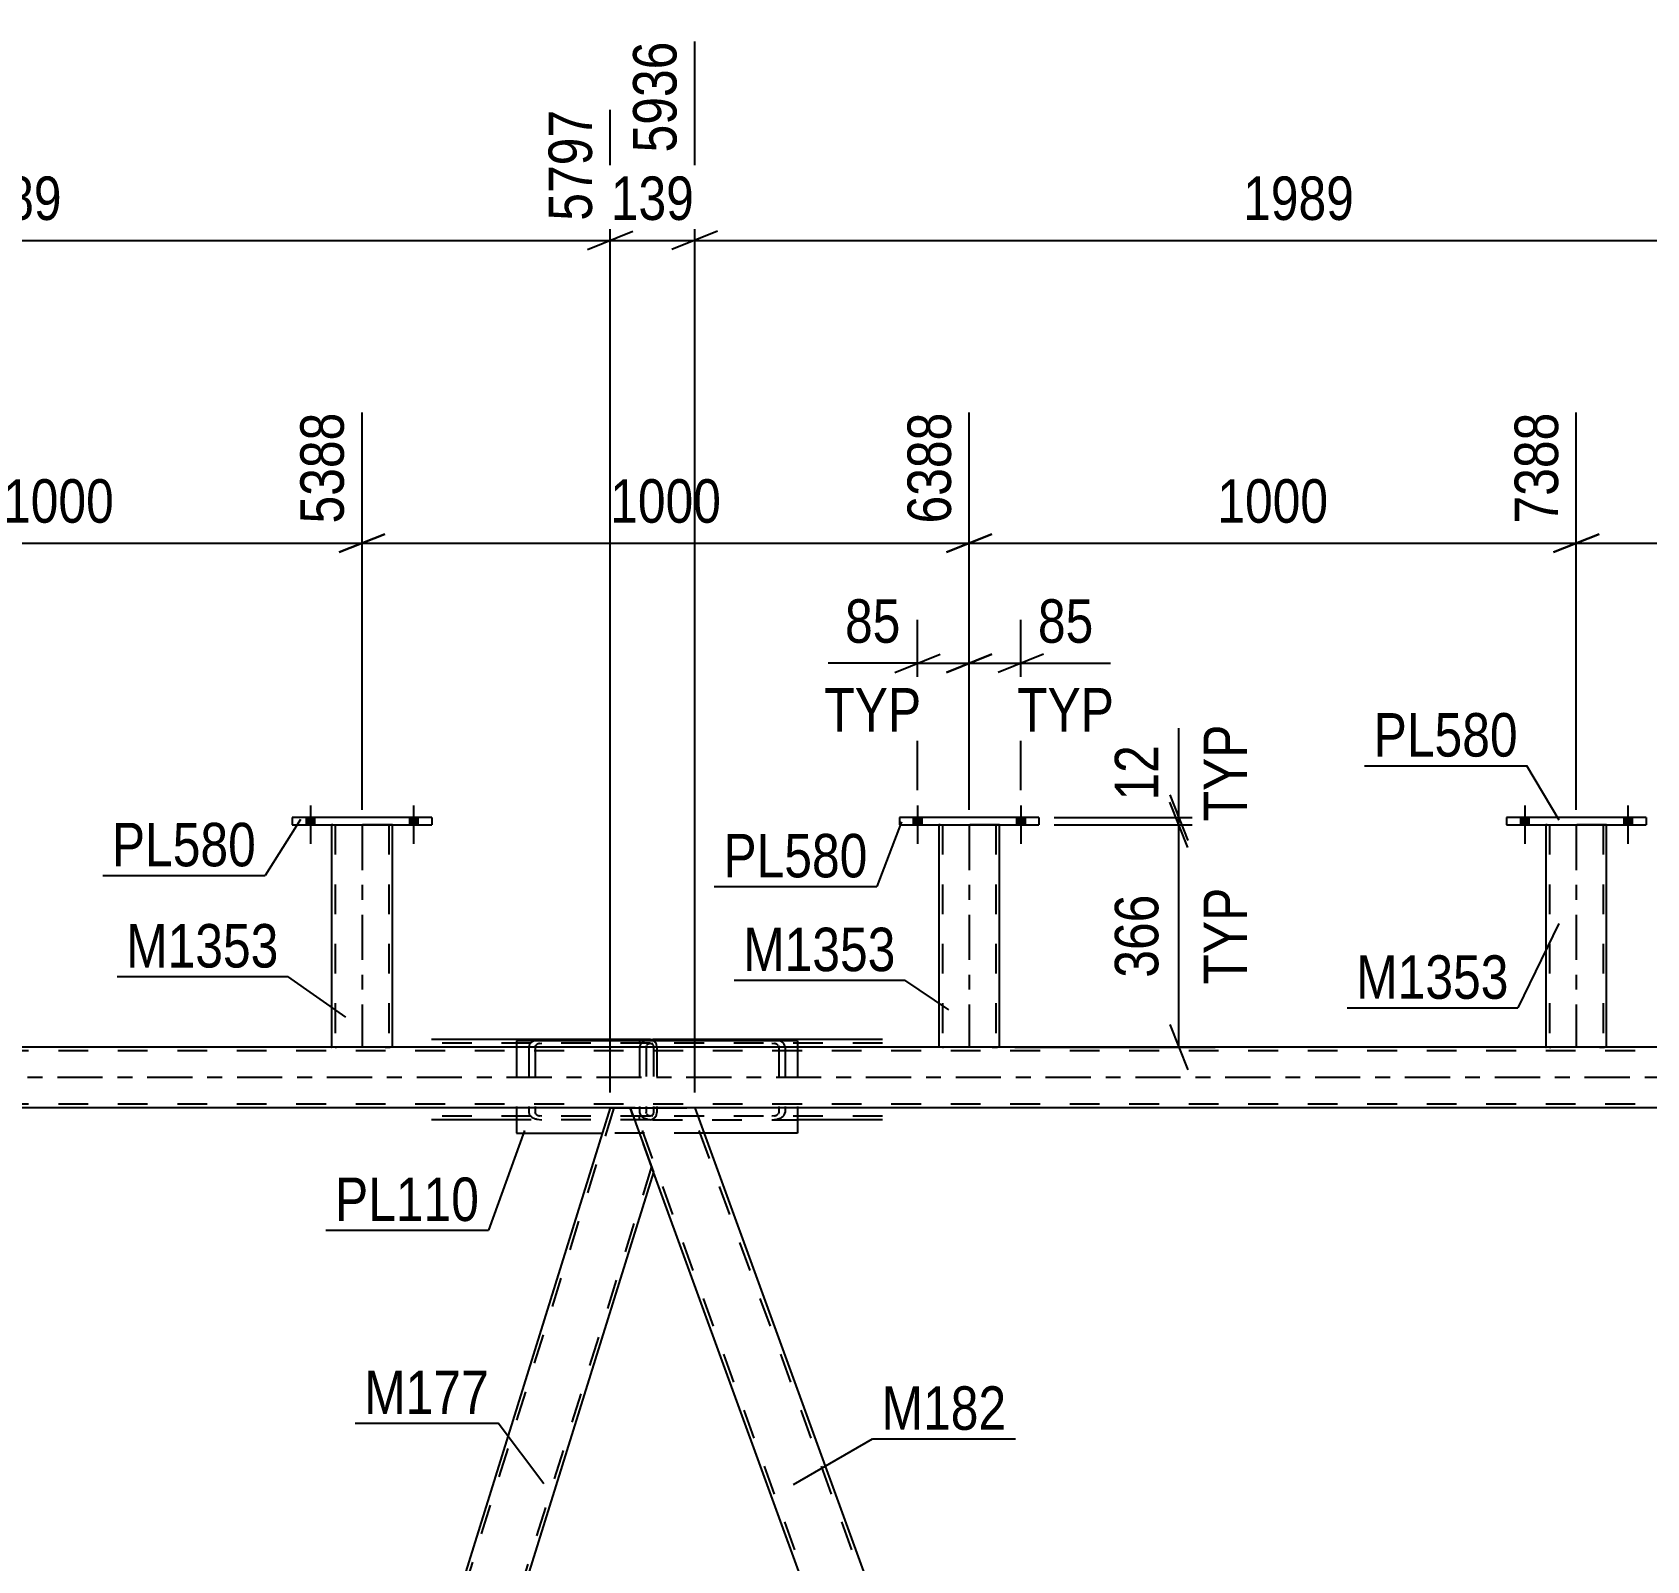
# Model space of a CAD drawing. Header units: millimetres. Extents: x -777 to 412, y -850 to -9.
# Drawn here: x -519.4 to -413.1, y -706.9 to -606.2 of the extents above; entities that cross this region are included whole.
import ezdxf

# ---------------------------------------------------------------- set-up
doc = ezdxf.new("R2010")
doc.units = ezdxf.units.MM
doc.linetypes.add('DXK_LINE_DOT2', pattern=[3.9198, 1.9599, -1.9599])
doc.linetypes.add('DXK_LINE_DOT3', pattern=[5.9187, 2.979, -0.9799, 0.9799, -0.9799])
doc.styles.add('Arial Narrow', font='ARIALN.TTF', dxfattribs={"height": 0.2})

# ---------------------------------------------------------------- blocks, each defined once
blk = doc.blocks.new('Bolt-570390744-7746 - 7739')
at = {"linetype": 'Continuous'}
for points in [[(-460.81, -657.95), (-461.37, -657.95), (-461.37, -658.43), (-460.81, -658.43)], [(-460.81, -657.95), (-461.37, -657.95), (-461.37, -658.43), (-460.81, -658.43)], [(-454.01, -657.95), (-454.57, -657.95), (-454.57, -658.43), (-454.01, -658.43)], [(-454.01, -657.95), (-454.57, -657.95), (-454.57, -658.43), (-454.01, -658.43)]]:
    blk.add_hatch(color=1, dxfattribs=at).paths.add_polyline_path(points)
at = {"color": 1, "linetype": 'Continuous'}
for p, q in [((-461.09, -657.15), (-461.09, -659.67)), ((-461.09, -657.15), (-461.09, -659.67)), ((-454.29, -657.15), (-454.29, -659.67)), ((-454.29, -657.15), (-454.29, -659.67)), ((-461.37, -657.95), (-461.37, -658.43)), ((-461.37, -657.95), (-461.37, -658.43)), ((-460.81, -657.95), (-460.81, -658.43)), ((-460.81, -657.95), (-460.81, -658.43)), ((-454.57, -657.95), (-454.57, -658.43)), ((-454.57, -657.95), (-454.57, -658.43)), ((-454.01, -657.95), (-454.01, -658.43)), ((-454.01, -657.95), (-454.01, -658.43))]:
    blk.add_line(p, q, dxfattribs=at)
blk = doc.blocks.new('Bolt-570390744-7748 - 7739')
at = {"linetype": 'Continuous'}
for points in [[(-500.81, -657.95), (-501.37, -657.95), (-501.37, -658.43), (-500.81, -658.43)], [(-500.81, -657.95), (-501.37, -657.95), (-501.37, -658.43), (-500.81, -658.43)], [(-494.01, -657.95), (-494.57, -657.95), (-494.57, -658.43), (-494.01, -658.43)], [(-494.01, -657.95), (-494.57, -657.95), (-494.57, -658.43), (-494.01, -658.43)]]:
    blk.add_hatch(color=1, dxfattribs=at).paths.add_polyline_path(points)
at = {"color": 1, "linetype": 'Continuous'}
for p, q in [((-501.09, -657.15), (-501.09, -659.67)), ((-501.09, -657.15), (-501.09, -659.67)), ((-494.29, -657.15), (-494.29, -659.67)), ((-494.29, -657.15), (-494.29, -659.67)), ((-501.37, -657.95), (-501.37, -658.43)), ((-501.37, -657.95), (-501.37, -658.43)), ((-500.81, -657.95), (-500.81, -658.43)), ((-500.81, -657.95), (-500.81, -658.43)), ((-494.57, -657.95), (-494.57, -658.43)), ((-494.57, -657.95), (-494.57, -658.43)), ((-494.01, -657.95), (-494.01, -658.43)), ((-494.01, -657.95), (-494.01, -658.43))]:
    blk.add_line(p, q, dxfattribs=at)
blk = doc.blocks.new('Bolt-570390744-7763 - 7739')
at = {"linetype": 'Continuous'}
for points in [[(-420.81, -657.95), (-421.37, -657.95), (-421.37, -658.43), (-420.81, -658.43)], [(-420.81, -657.95), (-421.37, -657.95), (-421.37, -658.43), (-420.81, -658.43)], [(-414.01, -657.95), (-414.57, -657.95), (-414.57, -658.43), (-414.01, -658.43)], [(-414.01, -657.95), (-414.57, -657.95), (-414.57, -658.43), (-414.01, -658.43)]]:
    blk.add_hatch(color=1, dxfattribs=at).paths.add_polyline_path(points)
at = {"color": 1, "linetype": 'Continuous'}
for p, q in [((-421.09, -657.15), (-421.09, -659.67)), ((-421.09, -657.15), (-421.09, -659.67)), ((-414.29, -657.15), (-414.29, -659.67)), ((-414.29, -657.15), (-414.29, -659.67)), ((-421.37, -657.95), (-421.37, -658.43)), ((-421.37, -657.95), (-421.37, -658.43)), ((-420.81, -657.95), (-420.81, -658.43)), ((-420.81, -657.95), (-420.81, -658.43)), ((-414.57, -657.95), (-414.57, -658.43)), ((-414.57, -657.95), (-414.57, -658.43)), ((-414.01, -657.95), (-414.01, -658.43)), ((-414.01, -657.95), (-414.01, -658.43))]:
    blk.add_line(p, q, dxfattribs=at)
blk = doc.blocks.new('Part-570390744-7775 - 7739')
at = {"color": 2, "linetype": 'Continuous'}
for p, q in [((-478.7, -672.58), (-493.12, -672.58)), ((-485.84, -672.58), (-486.17, -672.61)), ((-479.41, -672.58), (-479.41, -672.67)), ((-478.65, -672.59), (-478.7, -672.58)), ((-487.51, -677.86), (-493.12, -677.86))]:
    blk.add_line(p, q, dxfattribs=at)
at = {"color": 7, "linetype": 'DXK_LINE_DOT2'}
for p, q in [((-478.7, -672.82), (-493.12, -672.82)), ((-486.65, -672.87), (-486.71, -673.06)), ((-486.71, -673.06), (-486.71, -677.38)), ((-486.28, -673.06), (-486.24, -672.96)), ((-486.28, -673.06), (-486.28, -677.38)), ((-486.01, -672.83), (-485.84, -672.82)), ((-479.41, -672.67), (-479.41, -672.82)), ((-478.7, -672.82), (-478.61, -672.83)), ((-478.53, -672.61), (-478.65, -672.59)), ((-478.61, -672.83), (-478.54, -672.89)), ((-478.54, -672.89), (-478.5, -672.96)), ((-478.39, -672.72), (-478.53, -672.61)), ((-478.5, -672.96), (-478.48, -673.06)), ((-478.48, -673.06), (-478.48, -677.38)), ((-478.29, -672.87), (-478.39, -672.72)), ((-478.26, -673.06), (-478.29, -672.87)), ((-478.26, -673.06), (-478.26, -677.38)), ((-486.71, -677.38), (-486.65, -677.56)), ((-486.24, -677.47), (-486.28, -677.38)), ((-478.5, -677.47), (-478.54, -677.55)), ((-478.48, -677.38), (-478.5, -677.47)), ((-478.29, -677.56), (-478.26, -677.38)), ((-478.7, -677.62), (-493.12, -677.62)), ((-478.7, -677.86), (-487.51, -677.86)), ((-486.17, -677.82), (-485.84, -677.86)), ((-485.84, -677.62), (-486.01, -677.6)), ((-479.41, -677.86), (-479.41, -677.62)), ((-478.61, -677.6), (-478.7, -677.62)), ((-478.7, -677.86), (-478.53, -677.82)), ((-478.54, -677.55), (-478.61, -677.6)), ((-478.53, -677.82), (-478.39, -677.72)), ((-478.39, -677.72), (-478.29, -677.56))]:
    blk.add_line(p, q, dxfattribs=at)
for centre, radius, start, end in [((-486.04, -673.42), 0.817, 112.0941, 138.0638), ((-485.94, -673.24), 0.409, 99.5182, 138.0638), ((-485.94, -677.2), 0.409, 221.9363, 260.4819), ((-486.04, -677.01), 0.817, 221.9363, 260.4819)]:
    blk.add_arc(centre, radius, start, end, dxfattribs=at)
at = {"color": 2, "linetype": 'Continuous'}
blk.add_arc((-486.04, -673.42), 0.817, 99.5182, 112.0941, dxfattribs=at)
blk = doc.blocks.new('Part-570390744-7867 - 7739')
at = {"color": 2, "linetype": 'Continuous'}
for p, q in [((-422.29, -657.95), (-422.29, -658.43)), ((-413.09, -657.95), (-422.29, -657.95)), ((-413.09, -657.95), (-413.09, -658.43)), ((-422.29, -658.43), (-413.09, -658.43))]:
    blk.add_line(p, q, dxfattribs=at)
blk = doc.blocks.new('Part-570390744-7830 - 7739')
at = {"color": 2, "linetype": 'Continuous'}
for p, q in [((-459.69, -658.43), (-459.69, -673.07)), ((-455.69, -673.07), (-455.69, -658.43)), ((-456.17, -673.08), (-459.68, -673.08)), ((-455.72, -673.08), (-456.17, -673.08)), ((-455.69, -673.08), (-455.72, -673.08))]:
    blk.add_line(p, q, dxfattribs=at)
at = {"color": 7, "linetype": 'DXK_LINE_DOT2'}
for p, q in [((-455.69, -658.43), (-459.69, -658.43)), ((-459.45, -658.43), (-459.45, -673.08)), ((-455.93, -658.43), (-455.93, -673.08)), ((-459.69, -673.07), (-459.69, -673.08)), ((-459.68, -673.08), (-459.69, -673.08)), ((-459.69, -673.08), (-459.68, -673.08)), ((-459.45, -673.08), (-459.43, -673.08)), ((-459.43, -673.08), (-459.39, -673.08)), ((-459.39, -673.08), (-459.37, -673.08)), ((-456.17, -673.08), (-455.83, -673.08)), ((-455.69, -673.07), (-455.69, -673.08)), ((-455.69, -673.08), (-455.69, -673.07)), ((-455.69, -673.08), (-455.69, -673.08)), ((-455.69, -673.08), (-455.69, -673.08))]:
    blk.add_line(p, q, dxfattribs=at)
at = {"color": 7, "linetype": 'DXK_LINE_DOT3'}
blk.add_line((-457.69, -658.43), (-457.69, -673.08), dxfattribs=at)
blk = doc.blocks.new('Part-570390744-7836 - 7739')
at = {"color": 2, "linetype": 'Continuous'}
for p, q in [((-462.29, -657.95), (-462.29, -658.43)), ((-453.09, -657.95), (-462.29, -657.95)), ((-453.09, -657.95), (-453.09, -658.43)), ((-462.29, -658.43), (-453.09, -658.43))]:
    blk.add_line(p, q, dxfattribs=at)
blk = doc.blocks.new('Part-570390744-7859 - 7739')
at = {"color": 2, "linetype": 'Continuous'}
for p, q in [((-499.69, -673.07), (-535.69, -673.07)), ((-459.69, -673.07), (-495.69, -673.07)), ((-419.69, -673.07), (-455.69, -673.07)), ((-379.69, -673.07), (-415.69, -673.07)), ((-481.34, -677.07), (-560.9, -677.07)), ((-396.21, -677.07), (-475.77, -677.07))]:
    blk.add_line(p, q, dxfattribs=at)
at = {"color": 7, "linetype": 'DXK_LINE_DOT2'}
for p, q in [((-495.69, -673.07), (-499.69, -673.07)), ((-455.69, -673.07), (-459.69, -673.07)), ((-415.69, -673.07), (-419.69, -673.07)), ((-64.96, -673.31), (-677.44, -673.31)), ((-64.96, -676.83), (-677.44, -676.83)), ((-64.96, -677.07), (-566.48, -677.07)), ((-475.77, -677.07), (-481.34, -677.07))]:
    blk.add_line(p, q, dxfattribs=at)
at = {"color": 7, "linetype": 'DXK_LINE_DOT3'}
blk.add_line((-64.96, -675.07), (-677.44, -675.07), dxfattribs=at)
blk = doc.blocks.new('Part-570390744-8022 - 7739')
at = {"color": 2, "linetype": 'Continuous'}
for p, q in [((-502.29, -657.95), (-502.29, -658.43)), ((-493.09, -657.95), (-502.29, -657.95)), ((-493.09, -657.95), (-493.09, -658.43)), ((-502.29, -658.43), (-493.09, -658.43))]:
    blk.add_line(p, q, dxfattribs=at)
blk = doc.blocks.new('Part-570390744-8027 - 7739')
at = {"color": 2, "linetype": 'Continuous'}
for p, q in [((-499.69, -658.43), (-499.69, -673.07)), ((-495.69, -673.07), (-495.69, -658.43)), ((-496.17, -673.08), (-499.68, -673.08)), ((-495.72, -673.08), (-496.17, -673.08)), ((-495.69, -673.08), (-495.72, -673.08))]:
    blk.add_line(p, q, dxfattribs=at)
at = {"color": 7, "linetype": 'DXK_LINE_DOT2'}
for p, q in [((-495.69, -658.43), (-499.69, -658.43)), ((-499.45, -658.43), (-499.45, -673.08)), ((-495.93, -658.43), (-495.93, -673.08)), ((-499.69, -673.07), (-499.69, -673.08)), ((-499.68, -673.08), (-499.69, -673.08)), ((-499.69, -673.08), (-499.68, -673.08)), ((-499.45, -673.08), (-499.43, -673.08)), ((-499.43, -673.08), (-499.39, -673.08)), ((-499.39, -673.08), (-499.37, -673.08)), ((-496.17, -673.08), (-495.83, -673.08)), ((-495.69, -673.07), (-495.69, -673.08)), ((-495.69, -673.08), (-495.69, -673.07)), ((-495.69, -673.08), (-495.69, -673.08)), ((-495.69, -673.08), (-495.69, -673.08))]:
    blk.add_line(p, q, dxfattribs=at)
at = {"color": 7, "linetype": 'DXK_LINE_DOT3'}
blk.add_line((-497.69, -658.43), (-497.69, -673.08), dxfattribs=at)
blk = doc.blocks.new('Part-570390744-8152 - 7739')
at = {"color": 2, "linetype": 'Continuous'}
for p, q in [((-480.02, -677.07), (-479.99, -677.07)), ((-479.99, -677.07), (-476.28, -677.07)), ((-475.77, -677.07), (-476.28, -677.07)), ((-475.77, -677.07), (-432.91, -794.82)), ((-435.9, -798.29), (-478.48, -681.32))]:
    blk.add_line(p, q, dxfattribs=at)
at = {"color": 7, "linetype": 'DXK_LINE_DOT2'}
for p, q in [((-478.48, -681.32), (-480.02, -677.07)), ((-435.65, -798.29), (-479.77, -677.07)), ((-431.9, -798.29), (-476.02, -677.07)), ((-475.81, -677.07), (-475.92, -677.07)), ((-475.77, -677.07), (-475.81, -677.07))]:
    blk.add_line(p, q, dxfattribs=at)
blk = doc.blocks.new('Part-570390744-8196 - 7739')
at = {"color": 2, "linetype": 'Continuous'}
for p, q in [((-481.34, -677.07), (-518.04, -794.82)), ((-481.34, -677.07), (-481.3, -677.07)), ((-481.3, -677.07), (-480.02, -677.07)), ((-480.02, -677.07), (-478.48, -681.32)), ((-478.48, -681.32), (-514.94, -798.29))]:
    blk.add_line(p, q, dxfattribs=at)
at = {"color": 7, "linetype": 'DXK_LINE_DOT2'}
for p, q in [((-481.09, -677.07), (-517.91, -795.2)), ((-478.61, -680.95), (-515.19, -798.29))]:
    blk.add_line(p, q, dxfattribs=at)
blk = doc.blocks.new('Part-570390744-8203 - 7739')
at = {"color": 7, "linetype": 'DXK_LINE_DOT2'}
for p, q in [((-479.35, -672.87), (-479.41, -673.06)), ((-479.41, -673.06), (-479.41, -677.38)), ((-478.98, -673.06), (-478.94, -672.96)), ((-478.98, -673.06), (-478.98, -677.38)), ((-478.71, -672.83), (-478.54, -672.82)), ((-463.4, -672.82), (-478.54, -672.82)), ((-470.68, -672.82), (-470.51, -672.83)), ((-470.28, -672.96), (-470.24, -673.06)), ((-470.24, -673.06), (-470.24, -677.38)), ((-469.81, -673.06), (-469.87, -672.87)), ((-469.81, -673.06), (-469.81, -677.38)), ((-479.41, -677.38), (-479.35, -677.56)), ((-478.94, -677.47), (-478.98, -677.38)), ((-470.24, -677.38), (-470.28, -677.47)), ((-469.87, -677.56), (-469.81, -677.38)), ((-478.88, -677.82), (-478.54, -677.86)), ((-478.54, -677.62), (-478.71, -677.6)), ((-463.4, -677.62), (-478.54, -677.62)), ((-478.54, -677.86), (-469.01, -677.86)), ((-470.51, -677.6), (-470.68, -677.62)), ((-470.68, -677.86), (-470.35, -677.82))]:
    blk.add_line(p, q, dxfattribs=at)
at = {"color": 2, "linetype": 'Continuous'}
for p, q in [((-478.54, -672.58), (-478.88, -672.61)), ((-463.4, -672.58), (-478.54, -672.58)), ((-470.35, -672.61), (-470.68, -672.58)), ((-463.4, -677.86), (-469.01, -677.86))]:
    blk.add_line(p, q, dxfattribs=at)
at = {"color": 7, "linetype": 'DXK_LINE_DOT2'}
for centre, radius, start, end in [((-478.74, -673.42), 0.817, 112.1023, 138.0638), ((-478.64, -673.24), 0.409, 99.5182, 138.0638), ((-470.58, -673.24), 0.409, 41.9363, 80.4819), ((-470.48, -673.42), 0.817, 41.9363, 67.8978), ((-478.64, -677.2), 0.409, 221.9363, 260.4819), ((-470.58, -677.2), 0.409, 279.5182, 318.0638), ((-478.74, -677.01), 0.817, 221.9363, 260.4819), ((-470.48, -677.01), 0.817, 279.5182, 318.0638)]:
    blk.add_arc(centre, radius, start, end, dxfattribs=at)
at = {"color": 2, "linetype": 'Continuous'}
for centre, start, end in [((-478.74, -673.42), 99.5182, 112.1023), ((-470.48, -673.42), 67.8978, 80.4819)]:
    blk.add_arc(centre, 0.817, start, end, dxfattribs=at)
blk = doc.blocks.new('Part-570390744-8210 - 7739')
at = {"color": 2, "linetype": 'Continuous'}
for p, q in [((-487.51, -672.67), (-487.51, -673.07)), ((-469.01, -672.67), (-487.51, -672.67)), ((-469.01, -672.67), (-469.01, -673.07)), ((-487.51, -677.07), (-487.51, -678.75)), ((-469.01, -677.07), (-469.01, -678.75)), ((-487.51, -678.75), (-481.87, -678.75)), ((-469.01, -678.75), (-475.16, -678.75))]:
    blk.add_line(p, q, dxfattribs=at)
at = {"color": 7, "linetype": 'DXK_LINE_DOT2'}
for p, q in [((-487.51, -673.07), (-487.51, -677.07)), ((-469.01, -673.07), (-469.01, -677.07)), ((-475.16, -678.75), (-481.87, -678.75))]:
    blk.add_line(p, q, dxfattribs=at)
blk = doc.blocks.new('Part-570390744-8303 - 7739')
at = {"color": 2, "linetype": 'Continuous'}
for p, q in [((-419.69, -658.43), (-419.69, -673.07)), ((-415.69, -673.07), (-415.69, -658.43)), ((-416.17, -673.08), (-419.68, -673.08)), ((-415.72, -673.08), (-416.17, -673.08)), ((-415.69, -673.08), (-415.72, -673.08))]:
    blk.add_line(p, q, dxfattribs=at)
at = {"color": 7, "linetype": 'DXK_LINE_DOT2'}
for p, q in [((-415.69, -658.43), (-419.69, -658.43)), ((-419.45, -658.43), (-419.45, -673.08)), ((-415.93, -658.43), (-415.93, -673.08)), ((-419.69, -673.07), (-419.69, -673.08)), ((-419.68, -673.08), (-419.69, -673.08)), ((-419.69, -673.08), (-419.68, -673.08)), ((-419.45, -673.08), (-419.43, -673.08)), ((-419.43, -673.08), (-419.39, -673.08)), ((-419.39, -673.08), (-419.37, -673.08)), ((-416.17, -673.08), (-415.83, -673.08)), ((-415.69, -673.07), (-415.69, -673.08)), ((-415.69, -673.08), (-415.69, -673.07)), ((-415.69, -673.08), (-415.69, -673.08)), ((-415.69, -673.08), (-415.69, -673.08))]:
    blk.add_line(p, q, dxfattribs=at)
at = {"color": 7, "linetype": 'DXK_LINE_DOT3'}
blk.add_line((-417.69, -658.43), (-417.69, -673.08), dxfattribs=at)
blk = doc.blocks.new('StraightDimension-570390744-8609 - 7739')
at = {"color": 7, "linetype": 'Continuous'}
for p, q in [((-475.77, -676.07), (-475.77, -606.81)), ((-396.21, -676.07), (-396.21, -611.31)), ((-474.27, -619.32), (-477.27, -620.52)), ((-475.77, -619.92), (-396.21, -619.92)), ((-397.71, -620.52), (-394.71, -619.32))]:
    blk.add_line(p, q, dxfattribs=at)
at = {"color": 0}
blk.add_wipeout([(-431.73, -619.17), (-431.73, -614.97), (-440.24, -614.97), (-440.24, -619.17)], dxfattribs=at)
at = {"color": 3, "style": 'Arial Narrow'}
blk.add_text('1989', height=2.863, dxfattribs=at).set_placement((-439.64, -618.57))
at = {"color": 0, "linetype": 'Continuous'}
blk.add_wipeout([(-396.81, -610.71), (-401.01, -610.71), (-401.01, -619.22), (-396.81, -619.22)], dxfattribs=at)
at = {"color": 3, "linetype": 'Continuous', "style": 'Arial Narrow'}
blk.add_text('7925', height=2.863, rotation=90.0002, dxfattribs=at).set_placement((-397.41, -618.62))
blk = doc.blocks.new('StraightDimension-570390744-48651 - 7739')
at = {"color": 7, "linetype": 'Continuous'}
for p, q in [((-497.69, -657.43), (-497.69, -631.26)), ((-457.69, -657.43), (-457.69, -631.26)), ((-496.19, -639.27), (-499.19, -640.47)), ((-497.69, -639.87), (-457.69, -639.87)), ((-459.19, -640.47), (-456.19, -639.27))]:
    blk.add_line(p, q, dxfattribs=at)
at = {"color": 0}
blk.add_wipeout([(-473.43, -639.12), (-473.43, -634.92), (-481.94, -634.92), (-481.94, -639.12)], dxfattribs=at)
at = {"color": 3, "style": 'Arial Narrow'}
blk.add_text('1000', height=2.863, dxfattribs=at).set_placement((-481.34, -638.52))
at = {"color": 0, "linetype": 'Continuous'}
blk.add_wipeout([(-458.29, -630.66), (-462.49, -630.66), (-462.49, -639.17), (-458.29, -639.17)], dxfattribs=at)
at = {"color": 3, "linetype": 'Continuous', "style": 'Arial Narrow'}
blk.add_text('6388', height=2.863, rotation=90.0002, dxfattribs=at).set_placement((-458.89, -638.57))
blk = doc.blocks.new('StraightDimension-570390744-8611 - 7739')
at = {"color": 7, "linetype": 'Continuous'}
for p, q in [((-560.9, -676.07), (-560.9, -606.81)), ((-481.34, -676.07), (-481.34, -611.31)), ((-559.4, -619.32), (-562.4, -620.52)), ((-560.9, -619.92), (-481.34, -619.92)), ((-482.84, -620.52), (-479.84, -619.32))]:
    blk.add_line(p, q, dxfattribs=at)
at = {"color": 0}
blk.add_wipeout([(-516.87, -619.17), (-516.87, -614.97), (-525.38, -614.97), (-525.38, -619.17)], dxfattribs=at)
at = {"color": 3, "style": 'Arial Narrow'}
blk.add_text('1989', height=2.863, dxfattribs=at).set_placement((-524.78, -618.57))
at = {"color": 0, "linetype": 'Continuous'}
blk.add_wipeout([(-481.94, -610.71), (-486.14, -610.71), (-486.14, -619.22), (-481.94, -619.22)], dxfattribs=at)
at = {"color": 3, "linetype": 'Continuous', "style": 'Arial Narrow'}
blk.add_text('5797', height=2.863, rotation=90.0002, dxfattribs=at).set_placement((-482.54, -618.62))
blk = doc.blocks.new('StraightDimension-570390744-48649 - 7739')
at = {"color": 7, "linetype": 'Continuous'}
for p, q in [((-417.69, -657.43), (-417.69, -631.26)), ((-377.69, -657.43), (-377.69, -631.26)), ((-416.19, -639.27), (-419.19, -640.47)), ((-417.69, -639.87), (-377.69, -639.87)), ((-379.19, -640.47), (-376.19, -639.27))]:
    blk.add_line(p, q, dxfattribs=at)
at = {"color": 0}
blk.add_wipeout([(-393.43, -639.12), (-393.43, -634.92), (-401.94, -634.92), (-401.94, -639.12)], dxfattribs=at)
at = {"color": 3, "style": 'Arial Narrow'}
blk.add_text('1000', height=2.863, dxfattribs=at).set_placement((-401.34, -638.52))
at = {"color": 0, "linetype": 'Continuous'}
blk.add_wipeout([(-378.29, -630.66), (-382.49, -630.66), (-382.49, -639.17), (-378.29, -639.17)], dxfattribs=at)
at = {"color": 3, "linetype": 'Continuous', "style": 'Arial Narrow'}
blk.add_text('8388', height=2.863, rotation=90.0002, dxfattribs=at).set_placement((-378.89, -638.57))
blk = doc.blocks.new('StraightDimension-570390744-8610 - 7739')
at = {"color": 7, "linetype": 'Continuous'}
for p, q in [((-475.77, -676.07), (-475.77, -606.81)), ((-481.34, -676.07), (-481.34, -611.31)), ((-482.84, -620.52), (-479.84, -619.32)), ((-481.34, -619.92), (-475.77, -619.92)), ((-474.27, -619.32), (-477.27, -620.52))]:
    blk.add_line(p, q, dxfattribs=at)
at = {"color": 0}
blk.add_wipeout([(-475.21, -619.17), (-475.21, -614.97), (-481.9, -614.97), (-481.9, -619.17)], dxfattribs=at)
at = {"color": 3, "style": 'Arial Narrow'}
blk.add_text('139', height=2.863, dxfattribs=at).set_placement((-481.3, -618.57))
at = {"color": 0, "linetype": 'Continuous'}
blk.add_wipeout([(-476.37, -606.21), (-480.57, -606.21), (-480.57, -614.72), (-476.37, -614.72)], dxfattribs=at)
at = {"color": 3, "linetype": 'Continuous', "style": 'Arial Narrow'}
blk.add_text('5936', height=2.863, rotation=90.0002, dxfattribs=at).set_placement((-476.97, -614.12))
blk = doc.blocks.new('StraightDimension-570390744-9062 - 7739')
at = {"color": 7, "linetype": 'Continuous'}
for p, q in [((-443.28, -659.93), (-444.48, -656.93)), ((-452.09, -658.43), (-441.48, -658.43)), ((-443.88, -673.08), (-443.88, -658.43)), ((-444.48, -671.58), (-443.28, -674.58)), ((-454.69, -673.08), (-441.48, -673.08))]:
    blk.add_line(p, q, dxfattribs=at)
at = {"color": 0}
blk.add_wipeout([(-444.63, -662.41), (-448.83, -662.41), (-448.83, -669.1), (-444.63, -669.1)], dxfattribs=at)
at = {"color": 0, "linetype": 'Continuous'}
blk.add_wipeout([(-438.78, -661.96), (-442.98, -661.96), (-442.98, -669.55), (-438.78, -669.55)], dxfattribs=at)
at = {"color": 3, "style": 'Arial Narrow'}
blk.add_text('366', height=2.863, rotation=90.0002, dxfattribs=at).set_placement((-445.23, -668.5))
at = {"color": 3, "linetype": 'Continuous', "style": 'Arial Narrow'}
blk.add_text('TYP', height=2.863, rotation=90.0002, dxfattribs=at).set_placement((-439.38, -668.95))
blk = doc.blocks.new('StraightDimension-570390744-9071 - 7739')
at = {"color": 7, "linetype": 'Continuous'}
for p, q in [((-443.88, -657.95), (-443.88, -652.05)), ((-443.88, -657.95), (-443.88, -652.05)), ((-444.48, -656.45), (-443.28, -659.45)), ((-443.28, -659.93), (-444.48, -656.93)), ((-452.09, -657.95), (-441.48, -657.95)), ((-443.88, -658.43), (-443.88, -657.95)), ((-452.09, -658.43), (-441.48, -658.43))]:
    blk.add_line(p, q, dxfattribs=at)
at = {"color": 0, "linetype": 'Continuous'}
blk.add_wipeout([(-438.78, -651.21), (-442.98, -651.21), (-442.98, -658.8), (-438.78, -658.8)], dxfattribs=at)
at = {"color": 0}
blk.add_wipeout([(-444.63, -652.57), (-448.83, -652.57), (-448.83, -657.43), (-444.63, -657.43)], dxfattribs=at)
at = {"color": 3, "linetype": 'Continuous', "style": 'Arial Narrow'}
blk.add_text('TYP', height=2.863, rotation=90.0002, dxfattribs=at).set_placement((-439.38, -658.2))
at = {"color": 3, "style": 'Arial Narrow'}
blk.add_text('12', height=2.863, rotation=90.0002, dxfattribs=at).set_placement((-445.23, -656.83))
blk = doc.blocks.new('StraightDimension-570390744-9080 - 7739')
at = {"color": 7, "linetype": 'Continuous'}
for p, q in [((-457.69, -657.43), (-457.69, -644.93)), ((-454.29, -656.15), (-454.29, -644.93)), ((-459.19, -648.38), (-456.19, -647.18)), ((-452.79, -647.18), (-455.79, -648.38)), ((-457.69, -647.78), (-454.29, -647.78)), ((-454.29, -647.78), (-448.38, -647.78)), ((-454.29, -647.78), (-448.38, -647.78))]:
    blk.add_line(p, q, dxfattribs=at)
at = {"color": 0}
blk.add_wipeout([(-448.9, -647.03), (-448.9, -642.83), (-453.76, -642.83), (-453.76, -647.03)], dxfattribs=at)
at = {"color": 0, "linetype": 'Continuous'}
blk.add_wipeout([(-447.54, -652.88), (-447.54, -648.68), (-455.13, -648.68), (-455.13, -652.88)], dxfattribs=at)
at = {"color": 3, "style": 'Arial Narrow'}
blk.add_text('85', height=2.863, dxfattribs=at).set_placement((-453.16, -646.43))
at = {"color": 3, "linetype": 'Continuous', "style": 'Arial Narrow'}
blk.add_text('TYP', height=2.863, dxfattribs=at).set_placement((-454.53, -652.28))
blk = doc.blocks.new('StraightDimension-570390744-9089 - 7739')
at = {"color": 7, "linetype": 'Continuous'}
for p, q in [((-461.09, -656.15), (-461.09, -644.93)), ((-457.69, -657.43), (-457.69, -644.93)), ((-462.59, -648.38), (-459.59, -647.18)), ((-456.19, -647.18), (-459.19, -648.38)), ((-461.09, -647.78), (-466.99, -647.78)), ((-461.09, -647.78), (-466.99, -647.78)), ((-461.09, -647.78), (-457.69, -647.78))]:
    blk.add_line(p, q, dxfattribs=at)
at = {"color": 0}
blk.add_wipeout([(-461.61, -647.03), (-461.61, -642.83), (-466.47, -642.83), (-466.47, -647.03)], dxfattribs=at)
at = {"color": 0, "linetype": 'Continuous'}
blk.add_wipeout([(-460.24, -652.88), (-460.24, -648.68), (-467.83, -648.68), (-467.83, -652.88)], dxfattribs=at)
at = {"color": 3, "style": 'Arial Narrow'}
blk.add_text('85', height=2.863, dxfattribs=at).set_placement((-465.87, -646.43))
at = {"color": 3, "linetype": 'Continuous', "style": 'Arial Narrow'}
blk.add_text('TYP', height=2.863, dxfattribs=at).set_placement((-467.23, -652.28))
blk = doc.blocks.new('StraightDimension-570390744-48650 - 7739')
at = {"color": 7, "linetype": 'Continuous'}
for p, q in [((-457.69, -657.43), (-457.69, -631.26)), ((-417.69, -657.43), (-417.69, -631.26)), ((-456.19, -639.27), (-459.19, -640.47)), ((-457.69, -639.87), (-417.69, -639.87)), ((-419.19, -640.47), (-416.19, -639.27))]:
    blk.add_line(p, q, dxfattribs=at)
at = {"color": 0}
blk.add_wipeout([(-433.43, -639.12), (-433.43, -634.92), (-441.94, -634.92), (-441.94, -639.12)], dxfattribs=at)
at = {"color": 3, "style": 'Arial Narrow'}
blk.add_text('1000', height=2.863, dxfattribs=at).set_placement((-441.34, -638.52))
at = {"color": 0, "linetype": 'Continuous'}
blk.add_wipeout([(-418.29, -630.66), (-422.49, -630.66), (-422.49, -639.17), (-418.29, -639.17)], dxfattribs=at)
at = {"color": 3, "linetype": 'Continuous', "style": 'Arial Narrow'}
blk.add_text('7388', height=2.863, rotation=90.0002, dxfattribs=at).set_placement((-418.89, -638.57))
blk = doc.blocks.new('StraightDimension-570390744-48652 - 7739')
at = {"color": 7, "linetype": 'Continuous'}
for p, q in [((-537.69, -657.43), (-537.69, -631.26)), ((-497.69, -657.43), (-497.69, -631.26)), ((-536.19, -639.27), (-539.19, -640.47)), ((-537.69, -639.87), (-497.69, -639.87)), ((-499.19, -640.47), (-496.19, -639.27))]:
    blk.add_line(p, q, dxfattribs=at)
at = {"color": 0}
blk.add_wipeout([(-513.43, -639.12), (-513.43, -634.92), (-521.94, -634.92), (-521.94, -639.12)], dxfattribs=at)
at = {"color": 3, "style": 'Arial Narrow'}
blk.add_text('1000', height=2.863, dxfattribs=at).set_placement((-521.34, -638.52))
at = {"color": 0, "linetype": 'Continuous'}
blk.add_wipeout([(-498.29, -630.66), (-502.49, -630.66), (-502.49, -639.17), (-498.29, -639.17)], dxfattribs=at)
at = {"color": 3, "linetype": 'Continuous', "style": 'Arial Narrow'}
blk.add_text('5388', height=2.863, rotation=90.0002, dxfattribs=at).set_placement((-498.89, -638.57))
blk = doc.blocks.new('Mark-570390744-7826 - 7739')
at = {"color": 30, "linetype": 'Continuous'}
for p in [(-473.18, -668.67), (-459.04, -670.61)]:
    blk.add_line(p, (-461.93, -668.67), dxfattribs=at)
at = {"color": 0}
blk.add_wipeout([(-462.53, -668.07), (-462.53, -665.07), (-472.58, -665.07), (-472.58, -668.07)], dxfattribs=at)
blk.add_wipeout([(-462.53, -668.07), (-462.53, -665.07), (-472.58, -665.07), (-472.58, -668.07)], dxfattribs=at)
at = {"color": 3, "style": 'Arial Narrow'}
blk.add_text('M1353', height=2.863, dxfattribs=at).set_placement((-472.58, -668.07))
blk = doc.blocks.new('Mark-570390744-7832 - 7739')
at = {"color": 30, "linetype": 'Continuous'}
for p in [(-462.14, -658.24), (-474.48, -662.49)]:
    blk.add_line(p, (-463.77, -662.49), dxfattribs=at)
at = {"color": 0}
blk.add_wipeout([(-464.37, -661.89), (-464.37, -658.89), (-473.88, -658.89), (-473.88, -661.89)], dxfattribs=at)
blk.add_wipeout([(-464.37, -661.89), (-464.37, -658.89), (-473.88, -658.89), (-473.88, -661.89)], dxfattribs=at)
at = {"color": 3, "style": 'Arial Narrow'}
blk.add_text('PL580', height=2.863, dxfattribs=at).set_placement((-473.88, -661.89))
blk = doc.blocks.new('Mark-570390744-7863 - 7739')
at = {"color": 30, "linetype": 'Continuous'}
for p in [(-431.64, -654.53), (-418.82, -658.13)]:
    blk.add_line(p, (-420.94, -654.53), dxfattribs=at)
at = {"color": 0}
blk.add_wipeout([(-421.54, -653.93), (-421.54, -650.93), (-431.04, -650.93), (-431.04, -653.93)], dxfattribs=at)
blk.add_wipeout([(-421.54, -653.93), (-421.54, -650.93), (-431.04, -650.93), (-431.04, -653.93)], dxfattribs=at)
at = {"color": 3, "style": 'Arial Narrow'}
blk.add_text('PL580', height=2.863, dxfattribs=at).set_placement((-431.04, -653.93))
blk = doc.blocks.new('Mark-570390744-8018 - 7739')
at = {"color": 30, "linetype": 'Continuous'}
for p in [(-501.74, -658.07), (-514.77, -661.76)]:
    blk.add_line(p, (-504.06, -661.76), dxfattribs=at)
at = {"color": 0}
blk.add_wipeout([(-504.66, -661.16), (-504.66, -658.16), (-514.17, -658.16), (-514.17, -661.16)], dxfattribs=at)
blk.add_wipeout([(-504.66, -661.16), (-504.66, -658.16), (-514.17, -658.16), (-514.17, -661.16)], dxfattribs=at)
at = {"color": 3, "style": 'Arial Narrow'}
blk.add_text('PL580', height=2.863, dxfattribs=at).set_placement((-514.17, -661.16))
blk = doc.blocks.new('Mark-570390744-8023 - 7739')
at = {"color": 30, "linetype": 'Continuous'}
for p in [(-513.83, -668.43), (-498.75, -671.1)]:
    blk.add_line(p, (-502.58, -668.43), dxfattribs=at)
at = {"color": 0}
blk.add_wipeout([(-503.18, -667.83), (-503.18, -664.83), (-513.23, -664.83), (-513.23, -667.83)], dxfattribs=at)
blk.add_wipeout([(-503.18, -667.83), (-503.18, -664.83), (-513.23, -664.83), (-513.23, -667.83)], dxfattribs=at)
at = {"color": 3, "style": 'Arial Narrow'}
blk.add_text('M1353', height=2.863, dxfattribs=at).set_placement((-513.23, -667.83))
blk = doc.blocks.new('Mark-570390744-8148 - 7739')
at = {"color": 30, "linetype": 'Continuous'}
for p, q in [((-469.26, -701.89), (-464.06, -698.89)), ((-464.06, -698.89), (-454.64, -698.89))]:
    blk.add_line(p, q, dxfattribs=at)
at = {"color": 0}
blk.add_wipeout([(-455.24, -698.29), (-455.24, -695.29), (-463.46, -695.29), (-463.46, -698.29)], dxfattribs=at)
blk.add_wipeout([(-455.24, -698.29), (-455.24, -695.29), (-463.46, -695.29), (-463.46, -698.29)], dxfattribs=at)
at = {"color": 3, "style": 'Arial Narrow'}
blk.add_text('M182', height=2.863, dxfattribs=at).set_placement((-463.46, -698.29))
blk = doc.blocks.new('Mark-570390744-8192 - 7739')
at = {"color": 30, "linetype": 'Continuous'}
for p in [(-498.15, -697.86), (-485.72, -701.85)]:
    blk.add_line(p, (-488.73, -697.86), dxfattribs=at)
at = {"color": 0}
blk.add_wipeout([(-489.33, -697.26), (-489.33, -694.26), (-497.55, -694.26), (-497.55, -697.26)], dxfattribs=at)
blk.add_wipeout([(-489.33, -697.26), (-489.33, -694.26), (-497.55, -694.26), (-497.55, -697.26)], dxfattribs=at)
at = {"color": 3, "style": 'Arial Narrow'}
blk.add_text('M177', height=2.863, dxfattribs=at).set_placement((-497.55, -697.26))
blk = doc.blocks.new('Mark-570390744-8206 - 7739')
at = {"color": 30, "linetype": 'Continuous'}
for p in [(-486.98, -678.58), (-500.07, -685.13)]:
    blk.add_line(p, (-489.36, -685.13), dxfattribs=at)
at = {"color": 0}
blk.add_wipeout([(-489.96, -684.53), (-489.96, -681.53), (-499.47, -681.53), (-499.47, -684.53)], dxfattribs=at)
blk.add_wipeout([(-489.96, -684.53), (-489.96, -681.53), (-499.47, -681.53), (-499.47, -684.53)], dxfattribs=at)
at = {"color": 3, "style": 'Arial Narrow'}
blk.add_text('PL110', height=2.863, dxfattribs=at).set_placement((-499.47, -684.53))
blk = doc.blocks.new('Mark-570390744-8299 - 7739')
at = {"color": 30, "linetype": 'Continuous'}
for p in [(-418.84, -664.94), (-432.79, -670.49)]:
    blk.add_line(p, (-421.54, -670.49), dxfattribs=at)
at = {"color": 0}
blk.add_wipeout([(-422.14, -669.89), (-422.14, -666.89), (-432.19, -666.89), (-432.19, -669.89)], dxfattribs=at)
blk.add_wipeout([(-422.14, -669.89), (-422.14, -666.89), (-432.19, -666.89), (-432.19, -669.89)], dxfattribs=at)
at = {"color": 3, "style": 'Arial Narrow'}
blk.add_text('M1353', height=2.863, dxfattribs=at).set_placement((-432.19, -669.89))

msp = doc.modelspace()

# ---------------------------------------------------------------- block references
for name in ['Bolt-570390744-7748 - 7739', 'Bolt-570390744-7746 - 7739', 'Bolt-570390744-7763 - 7739', 'Part-570390744-8022 - 7739', 'Part-570390744-7836 - 7739', 'Part-570390744-7867 - 7739', 'Part-570390744-8027 - 7739', 'Part-570390744-7830 - 7739', 'Part-570390744-8303 - 7739', 'Part-570390744-7859 - 7739', 'Part-570390744-7775 - 7739', 'Part-570390744-8210 - 7739', 'Part-570390744-8203 - 7739', 'Part-570390744-8196 - 7739', 'Part-570390744-8152 - 7739']:
    msp.add_blockref(name, (0, 0))

# ---------------------------------------------------------------- next in the draw order: block references
for name in ['StraightDimension-570390744-8609 - 7739', 'Mark-570390744-8206 - 7739', 'Mark-570390744-8192 - 7739', 'Mark-570390744-8148 - 7739']:
    msp.add_blockref(name, (0, 0))

# ---------------------------------------------------------------- next in the draw order: block references
for name in ['StraightDimension-570390744-48651 - 7739', 'StraightDimension-570390744-48649 - 7739', 'StraightDimension-570390744-9062 - 7739', 'Mark-570390744-7826 - 7739', 'Mark-570390744-8299 - 7739']:
    msp.add_blockref(name, (0, 0))

# ---------------------------------------------------------------- next in the draw order: block references
for name in ['StraightDimension-570390744-8611 - 7739', 'StraightDimension-570390744-9071 - 7739']:
    msp.add_blockref(name, (0, 0))

# ---------------------------------------------------------------- next in the draw order: block references
for name in ['StraightDimension-570390744-8610 - 7739', 'StraightDimension-570390744-48652 - 7739', 'StraightDimension-570390744-9080 - 7739', 'Mark-570390744-8018 - 7739', 'Mark-570390744-8023 - 7739']:
    msp.add_blockref(name, (0, 0))

# ---------------------------------------------------------------- next in the draw order: block references
for name in ['StraightDimension-570390744-9089 - 7739', 'Mark-570390744-7832 - 7739']:
    msp.add_blockref(name, (0, 0))

# ---------------------------------------------------------------- next in the draw order: block references
msp.add_blockref('StraightDimension-570390744-48650 - 7739', (0, 0))

# ---------------------------------------------------------------- next in the draw order: block references
msp.add_blockref('Mark-570390744-7863 - 7739', (0, 0))

doc.saveas('drawing.dxf')
